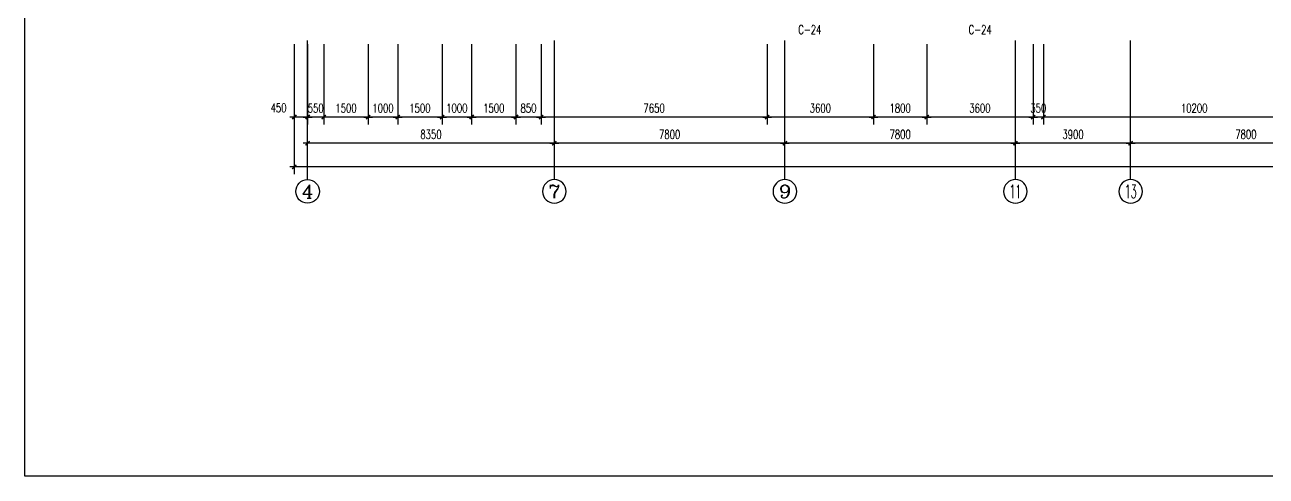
# Model space of a CAD drawing. Extents: x 816818 to 2098601, y 59070 to 390605.
# Drawn here: x 816818 to 858822, y 59070 to 74339 of the extents above; entities that cross this region are included whole.
import ezdxf
from ezdxf.enums import TextEntityAlignment as Align

# ---------------------------------------------------------------- set-up
doc = ezdxf.new("R2010")
doc.units = 0
doc.header["$LTSCALE"] = 1000
doc.header["$MEASUREMENT"] = 0
doc.layers.get('0').update_dxf_attribs({"linetype": 'CONTINUOUS'})
doc.layers.get('DEFPOINTS').update_dxf_attribs({"linetype": 'CONTINUOUS'})
for name, color, linetype in [('AXIS', 3, 'CONTINUOUS'), ('AXIS_TEXT', 7, 'CONTINUOUS'), ('MCB', 30, 'CONTINUOUS')]:
    doc.layers.add(name, color=color, linetype=linetype)
doc.styles.add('COMPLEX', font='COMPLEX')
doc.styles.add('DIM_FONT', font='SIMPLEX.shx', dxfattribs={"width": 0.7})
doc.styles.add('Z', font='romans', dxfattribs={"width": 0.8, "bigfont": 'z'})
doc.dimstyles.new('AXIS', dxfattribs={"dimtxt": 300, "dimasz": 1, "dimexe": 250, "dimexo": 300, "dimgap": 150, "dimtad": 1, "dimdec": 0, "dimzin": 0, "dimdsep": 46, "dimtxsty": 'DIM_FONT', "dimblk": '_DIMX', "dimcen": 2.5, "dimse1": 1, "dimse2": 1, "dimclrt": 7, "dimadec": 0, "dimazin": 0, "dimtfac": 1, "dimtdec": 0, "dimtix": 1, "dimtmove": 2, "dimatfit": 3, "dimldrblk": '_DIMX', "dimfxl": 1, "dimarcsym": 0})
doc.dimstyles.new('DIMN', dxfattribs={"dimtxt": 300, "dimasz": 1, "dimexe": 250, "dimexo": 300, "dimgap": 150, "dimtad": 1, "dimdec": 0, "dimzin": 0, "dimdsep": 46, "dimtxsty": 'DIM_FONT', "dimblk": '_DIMX', "dimcen": 2.5, "dimclrt": 7, "dimadec": 0, "dimazin": 0, "dimtfac": 1, "dimtdec": 0, "dimtix": 1, "dimtmove": 2, "dimatfit": 3, "dimldrblk": '_DIMX', "dimfxl": 1, "dimarcsym": 0})

# ---------------------------------------------------------------- blocks, each defined once
blk = doc.blocks.new('_AXISO')
blk.add_circle((0, 0), 0.5)
at = {"layer": 'AXIS_TEXT', "style": 'COMPLEX', "width": 1.041667}
blk.add_attdef('A', text='', height=0.56, dxfattribs=at).set_placement((-0.25, -0.28), (0.25, -0.28), align=Align.FIT)
blk = doc.blocks.new('_DIMX')
blk.add_line((-150, 0), (150, 0))
at = {"const_width": 50}
blk.add_lwpolyline([(-70, -70), (70, 70)], dxfattribs=at)
blk = doc.blocks.new('*D753')
at = {"layer": 'AXIS', "color": 0, "lineweight": -2}
blk.add_line((862035, 70333), (854237, 70333), dxfattribs=at)
at = {"layer": 'DEFPOINTS', "color": 0}
for p in [(854236, 73807), (862036, 73807), (854236, 70333)]:
    blk.add_point(p, dxfattribs=at)
at = {"layer": 'AXIS', "color": 0, "lineweight": -2, "rotation": 180}
blk.add_blockref('_DIMX', (854236, 70333), dxfattribs=at)
at = {"layer": 'AXIS', "color": 0, "lineweight": -2}
blk.add_blockref('_DIMX', (862036, 70333), dxfattribs=at)
at = {"layer": 'AXIS', "color": 7, "insert": (858136, 70633), "char_height": 300, "attachment_point": 5, "style": 'DIM_FONT'}
blk.add_mtext('7800', dxfattribs=at)
blk = doc.blocks.new('*D754')
at = {"layer": 'AXIS', "color": 0, "lineweight": -2}
blk.add_line((854235, 70333), (850337, 70333), dxfattribs=at)
at = {"layer": 'DEFPOINTS', "color": 0}
for p in [(850336, 73807), (854236, 73807), (850336, 70333)]:
    blk.add_point(p, dxfattribs=at)
at = {"layer": 'AXIS', "color": 0, "lineweight": -2, "rotation": 180}
blk.add_blockref('_DIMX', (850336, 70333), dxfattribs=at)
at = {"layer": 'AXIS', "color": 0, "lineweight": -2}
blk.add_blockref('_DIMX', (854236, 70333), dxfattribs=at)
at = {"layer": 'AXIS', "color": 7, "insert": (852286, 70633), "char_height": 300, "attachment_point": 5, "style": 'DIM_FONT'}
blk.add_mtext('3900', dxfattribs=at)
blk = doc.blocks.new('*D755')
at = {"layer": 'AXIS', "color": 0, "lineweight": -2}
blk.add_line((850335, 70333), (842537, 70333), dxfattribs=at)
at = {"layer": 'DEFPOINTS', "color": 0}
for p in [(842536, 73807), (850336, 73807), (842536, 70333)]:
    blk.add_point(p, dxfattribs=at)
at = {"layer": 'AXIS', "color": 0, "lineweight": -2, "rotation": 180}
blk.add_blockref('_DIMX', (842536, 70333), dxfattribs=at)
at = {"layer": 'AXIS', "color": 0, "lineweight": -2}
blk.add_blockref('_DIMX', (850336, 70333), dxfattribs=at)
at = {"layer": 'AXIS', "color": 7, "insert": (846436, 70633), "char_height": 300, "attachment_point": 5, "style": 'DIM_FONT'}
blk.add_mtext('7800', dxfattribs=at)
blk = doc.blocks.new('*D756')
at = {"layer": 'AXIS', "color": 0, "lineweight": -2}
blk.add_line((842535, 70333), (834737, 70333), dxfattribs=at)
at = {"layer": 'DEFPOINTS', "color": 0}
for p in [(834736, 73807), (842536, 73807), (834736, 70333)]:
    blk.add_point(p, dxfattribs=at)
at = {"layer": 'AXIS', "color": 0, "lineweight": -2, "rotation": 180}
blk.add_blockref('_DIMX', (834736, 70333), dxfattribs=at)
at = {"layer": 'AXIS', "color": 0, "lineweight": -2}
blk.add_blockref('_DIMX', (842536, 70333), dxfattribs=at)
at = {"layer": 'AXIS', "color": 7, "insert": (838636, 70633), "char_height": 300, "attachment_point": 5, "style": 'DIM_FONT'}
blk.add_mtext('7800', dxfattribs=at)
blk = doc.blocks.new('*D757')
at = {"layer": 'AXIS', "color": 0, "lineweight": -2}
blk.add_line((834735, 70333), (826387, 70333), dxfattribs=at)
at = {"layer": 'DEFPOINTS', "color": 0}
for p in [(826386, 73807), (834736, 73807), (826386, 70333)]:
    blk.add_point(p, dxfattribs=at)
at = {"layer": 'AXIS', "color": 0, "lineweight": -2, "rotation": 180}
blk.add_blockref('_DIMX', (826386, 70333), dxfattribs=at)
at = {"layer": 'AXIS', "color": 0, "lineweight": -2}
blk.add_blockref('_DIMX', (834736, 70333), dxfattribs=at)
at = {"layer": 'AXIS', "color": 7, "insert": (830561, 70633), "char_height": 300, "attachment_point": 5, "style": 'DIM_FONT'}
blk.add_mtext('8350', dxfattribs=at)
blk = doc.blocks.new('*D758')
at = {"layer": 'AXIS', "color": 0, "lineweight": -2}
for p, q in [((825936, 73507), (825936, 69283)), ((922586, 73507), (922586, 69283)), ((922585, 69533), (825937, 69533))]:
    blk.add_line(p, q, dxfattribs=at)
at = {"layer": 'DEFPOINTS', "color": 0}
for p in [(825936, 73807), (922586, 73807), (825936, 69533)]:
    blk.add_point(p, dxfattribs=at)
at = {"layer": 'AXIS', "color": 0, "lineweight": -2, "rotation": 180}
blk.add_blockref('_DIMX', (825936, 69533), dxfattribs=at)
at = {"layer": 'AXIS', "color": 0, "lineweight": -2}
blk.add_blockref('_DIMX', (922586, 69533), dxfattribs=at)
at = {"layer": 'AXIS', "color": 7, "insert": (874261, 69833), "char_height": 300, "attachment_point": 5, "style": 'DIM_FONT'}
blk.add_mtext('96650', dxfattribs=at)
blk = doc.blocks.new('*D760')
at = {"layer": 'AXIS', "color": 0, "lineweight": -2}
for p, q in [((851286, 73685), (851286, 70969)), ((861486, 73685), (861486, 70969)), ((861485, 71219), (851287, 71219))]:
    blk.add_line(p, q, dxfattribs=at)
at = {"layer": 'DEFPOINTS', "color": 0}
for p in [(851286, 73985), (861486, 73985), (851286, 71219)]:
    blk.add_point(p, dxfattribs=at)
at = {"layer": 'AXIS', "color": 0, "lineweight": -2, "rotation": 180}
blk.add_blockref('_DIMX', (851286, 71219), dxfattribs=at)
at = {"layer": 'AXIS', "color": 0, "lineweight": -2}
blk.add_blockref('_DIMX', (861486, 71219), dxfattribs=at)
at = {"layer": 'AXIS', "color": 7, "insert": (856386, 71519), "char_height": 300, "attachment_point": 5, "style": 'DIM_FONT'}
blk.add_mtext('10200', dxfattribs=at)
blk = doc.blocks.new('*D761')
at = {"layer": 'AXIS', "color": 0, "lineweight": -2}
for p, q in [((850936, 73685), (850936, 70969)), ((851286, 73685), (851286, 70969)), ((850935, 71219), (850934, 71219)), ((851286, 71219), (850936, 71219)), ((851287, 71219), (851288, 71219))]:
    blk.add_line(p, q, dxfattribs=at)
at = {"layer": 'DEFPOINTS', "color": 0}
for p in [(850936, 73985), (851286, 73985), (850936, 71219)]:
    blk.add_point(p, dxfattribs=at)
at = {"layer": 'AXIS', "color": 0, "lineweight": -2}
blk.add_blockref('_DIMX', (850936, 71219), dxfattribs=at)
at = {"layer": 'AXIS', "color": 0, "lineweight": -2, "rotation": 180}
blk.add_blockref('_DIMX', (851286, 71219), dxfattribs=at)
at = {"layer": 'AXIS', "color": 7, "insert": (851111, 71519), "char_height": 300, "attachment_point": 5, "style": 'DIM_FONT'}
blk.add_mtext('350', dxfattribs=at)
blk = doc.blocks.new('*D762')
at = {"layer": 'AXIS', "color": 0, "lineweight": -2}
for p, q in [((847336, 73685), (847336, 70969)), ((850936, 73685), (850936, 70969)), ((850935, 71219), (847337, 71219))]:
    blk.add_line(p, q, dxfattribs=at)
at = {"layer": 'DEFPOINTS', "color": 0}
for p in [(847336, 73985), (850936, 73985), (847336, 71219)]:
    blk.add_point(p, dxfattribs=at)
at = {"layer": 'AXIS', "color": 0, "lineweight": -2, "rotation": 180}
blk.add_blockref('_DIMX', (847336, 71219), dxfattribs=at)
at = {"layer": 'AXIS', "color": 0, "lineweight": -2}
blk.add_blockref('_DIMX', (850936, 71219), dxfattribs=at)
at = {"layer": 'AXIS', "color": 7, "insert": (849136, 71519), "char_height": 300, "attachment_point": 5, "style": 'DIM_FONT'}
blk.add_mtext('3600', dxfattribs=at)
blk = doc.blocks.new('*D763')
at = {"layer": 'AXIS', "color": 0, "lineweight": -2}
for p, q in [((845536, 73685), (845536, 70969)), ((847336, 73685), (847336, 70969)), ((847335, 71219), (845537, 71219))]:
    blk.add_line(p, q, dxfattribs=at)
at = {"layer": 'DEFPOINTS', "color": 0}
for p in [(845536, 73985), (847336, 73985), (845536, 71219)]:
    blk.add_point(p, dxfattribs=at)
at = {"layer": 'AXIS', "color": 0, "lineweight": -2, "rotation": 180}
blk.add_blockref('_DIMX', (845536, 71219), dxfattribs=at)
at = {"layer": 'AXIS', "color": 0, "lineweight": -2}
blk.add_blockref('_DIMX', (847336, 71219), dxfattribs=at)
at = {"layer": 'AXIS', "color": 7, "insert": (846436, 71519), "char_height": 300, "attachment_point": 5, "style": 'DIM_FONT'}
blk.add_mtext('1800', dxfattribs=at)
blk = doc.blocks.new('*D764')
at = {"layer": 'AXIS', "color": 0, "lineweight": -2}
for p, q in [((841936, 73685), (841936, 70969)), ((845536, 73685), (845536, 70969)), ((845535, 71219), (841937, 71219))]:
    blk.add_line(p, q, dxfattribs=at)
at = {"layer": 'DEFPOINTS', "color": 0}
for p in [(841936, 73985), (845536, 73985), (841936, 71219)]:
    blk.add_point(p, dxfattribs=at)
at = {"layer": 'AXIS', "color": 0, "lineweight": -2, "rotation": 180}
blk.add_blockref('_DIMX', (841936, 71219), dxfattribs=at)
at = {"layer": 'AXIS', "color": 0, "lineweight": -2}
blk.add_blockref('_DIMX', (845536, 71219), dxfattribs=at)
at = {"layer": 'AXIS', "color": 7, "insert": (843736, 71519), "char_height": 300, "attachment_point": 5, "style": 'DIM_FONT'}
blk.add_mtext('3600', dxfattribs=at)
blk = doc.blocks.new('*D765')
at = {"layer": 'AXIS', "color": 0, "lineweight": -2}
for p, q in [((833436, 73685), (833436, 70969)), ((834286, 73685), (834286, 70969)), ((834285, 71219), (833437, 71219))]:
    blk.add_line(p, q, dxfattribs=at)
at = {"layer": 'DEFPOINTS', "color": 0}
for p in [(833436, 73985), (834286, 73985), (833436, 71219)]:
    blk.add_point(p, dxfattribs=at)
at = {"layer": 'AXIS', "color": 0, "lineweight": -2, "rotation": 180}
blk.add_blockref('_DIMX', (833436, 71219), dxfattribs=at)
at = {"layer": 'AXIS', "color": 0, "lineweight": -2}
blk.add_blockref('_DIMX', (834286, 71219), dxfattribs=at)
at = {"layer": 'AXIS', "color": 7, "insert": (833861, 71519), "char_height": 300, "attachment_point": 5, "style": 'DIM_FONT'}
blk.add_mtext('850', dxfattribs=at)
blk = doc.blocks.new('*D766')
at = {"layer": 'AXIS', "color": 0, "lineweight": -2}
for p, q in [((826936, 73685), (826936, 70969)), ((828436, 73685), (828436, 70969)), ((828435, 71219), (826937, 71219))]:
    blk.add_line(p, q, dxfattribs=at)
at = {"layer": 'DEFPOINTS', "color": 0}
for p in [(826936, 73985), (828436, 73985), (826936, 71219)]:
    blk.add_point(p, dxfattribs=at)
at = {"layer": 'AXIS', "color": 0, "lineweight": -2, "rotation": 180}
blk.add_blockref('_DIMX', (826936, 71219), dxfattribs=at)
at = {"layer": 'AXIS', "color": 0, "lineweight": -2}
blk.add_blockref('_DIMX', (828436, 71219), dxfattribs=at)
at = {"layer": 'AXIS', "color": 7, "insert": (827686, 71519), "char_height": 300, "attachment_point": 5, "style": 'DIM_FONT'}
blk.add_mtext('1500', dxfattribs=at)
blk = doc.blocks.new('*D767')
at = {"layer": 'AXIS', "color": 0, "lineweight": -2}
for p, q in [((826386, 73685), (826386, 70969)), ((826936, 73685), (826936, 70969)), ((826385, 71219), (826384, 71219)), ((826936, 71219), (826386, 71219)), ((826937, 71219), (826938, 71219))]:
    blk.add_line(p, q, dxfattribs=at)
at = {"layer": 'DEFPOINTS', "color": 0}
for p in [(826386, 73985), (826936, 73985), (826386, 71219)]:
    blk.add_point(p, dxfattribs=at)
at = {"layer": 'AXIS', "color": 0, "lineweight": -2}
blk.add_blockref('_DIMX', (826386, 71219), dxfattribs=at)
at = {"layer": 'AXIS', "color": 0, "lineweight": -2, "rotation": 180}
blk.add_blockref('_DIMX', (826936, 71219), dxfattribs=at)
at = {"layer": 'AXIS', "color": 7, "insert": (826661, 71519), "char_height": 300, "attachment_point": 5, "style": 'DIM_FONT'}
blk.add_mtext('550', dxfattribs=at)
blk = doc.blocks.new('*D769')
at = {"layer": 'AXIS', "color": 0, "lineweight": -2}
for p, q in [((834286, 73685), (834286, 70969)), ((841936, 73685), (841936, 70969)), ((841935, 71219), (834287, 71219))]:
    blk.add_line(p, q, dxfattribs=at)
at = {"layer": 'DEFPOINTS', "color": 0}
for p in [(834286, 73985), (841936, 73985), (834286, 71219)]:
    blk.add_point(p, dxfattribs=at)
at = {"layer": 'AXIS', "color": 0, "lineweight": -2, "rotation": 180}
blk.add_blockref('_DIMX', (834286, 71219), dxfattribs=at)
at = {"layer": 'AXIS', "color": 0, "lineweight": -2}
blk.add_blockref('_DIMX', (841936, 71219), dxfattribs=at)
at = {"layer": 'AXIS', "color": 7, "insert": (838111, 71519), "char_height": 300, "attachment_point": 5, "style": 'DIM_FONT'}
blk.add_mtext('7650', dxfattribs=at)
blk = doc.blocks.new('*D785')
at = {"layer": 'AXIS', "color": 0, "lineweight": -2}
for p, q in [((826386, 73685), (826386, 70969)), ((826936, 73685), (826936, 70969)), ((826385, 71219), (826384, 71219)), ((826936, 71219), (826386, 71219)), ((826937, 71219), (826938, 71219))]:
    blk.add_line(p, q, dxfattribs=at)
at = {"layer": 'DEFPOINTS', "color": 0}
for p in [(826386, 73985), (826936, 73985), (826386, 71219)]:
    blk.add_point(p, dxfattribs=at)
at = {"layer": 'AXIS', "color": 0, "lineweight": -2}
blk.add_blockref('_DIMX', (826386, 71219), dxfattribs=at)
at = {"layer": 'AXIS', "color": 0, "lineweight": -2, "rotation": 180}
blk.add_blockref('_DIMX', (826936, 71219), dxfattribs=at)
at = {"layer": 'AXIS', "color": 7, "insert": (826661, 71519), "char_height": 300, "attachment_point": 5, "style": 'DIM_FONT'}
blk.add_mtext('550', dxfattribs=at)
blk = doc.blocks.new('*D786')
at = {"layer": 'AXIS', "color": 0, "lineweight": -2}
for p, q in [((825936, 73685), (825936, 70969)), ((826386, 73685), (826386, 70969)), ((826385, 71219), (825937, 71219))]:
    blk.add_line(p, q, dxfattribs=at)
at = {"layer": 'DEFPOINTS', "color": 0}
for p in [(825936, 73985), (826386, 73985), (825936, 71219)]:
    blk.add_point(p, dxfattribs=at)
at = {"layer": 'AXIS', "color": 0, "lineweight": -2, "rotation": 180}
blk.add_blockref('_DIMX', (825936, 71219), dxfattribs=at)
at = {"layer": 'AXIS', "color": 0, "lineweight": -2}
blk.add_blockref('_DIMX', (826386, 71219), dxfattribs=at)
at = {"layer": 'AXIS', "color": 7, "insert": (825404, 71532), "char_height": 300, "attachment_point": 5, "style": 'DIM_FONT'}
blk.add_mtext('450', dxfattribs=at)
blk = doc.blocks.new('*D796')
at = {"layer": 'AXIS', "color": 0, "lineweight": -2}
for p, q in [((828436, 73685), (828436, 70969)), ((829436, 73685), (829436, 70969)), ((829435, 71219), (828437, 71219))]:
    blk.add_line(p, q, dxfattribs=at)
at = {"layer": 'DEFPOINTS', "color": 0}
for p in [(828436, 73985), (829436, 73985), (828436, 71219)]:
    blk.add_point(p, dxfattribs=at)
at = {"layer": 'AXIS', "color": 0, "lineweight": -2, "rotation": 180}
blk.add_blockref('_DIMX', (828436, 71219), dxfattribs=at)
at = {"layer": 'AXIS', "color": 0, "lineweight": -2}
blk.add_blockref('_DIMX', (829436, 71219), dxfattribs=at)
at = {"layer": 'AXIS', "color": 7, "insert": (828936, 71519), "char_height": 300, "attachment_point": 5, "style": 'DIM_FONT'}
blk.add_mtext('1000', dxfattribs=at)
blk = doc.blocks.new('*D797')
at = {"layer": 'AXIS', "color": 0, "lineweight": -2}
for p, q in [((829436, 73685), (829436, 70969)), ((830936, 73685), (830936, 70969)), ((830935, 71219), (829437, 71219))]:
    blk.add_line(p, q, dxfattribs=at)
at = {"layer": 'DEFPOINTS', "color": 0}
for p in [(829436, 73985), (830936, 73985), (829436, 71219)]:
    blk.add_point(p, dxfattribs=at)
at = {"layer": 'AXIS', "color": 0, "lineweight": -2, "rotation": 180}
blk.add_blockref('_DIMX', (829436, 71219), dxfattribs=at)
at = {"layer": 'AXIS', "color": 0, "lineweight": -2}
blk.add_blockref('_DIMX', (830936, 71219), dxfattribs=at)
at = {"layer": 'AXIS', "color": 7, "insert": (830186, 71519), "char_height": 300, "attachment_point": 5, "style": 'DIM_FONT'}
blk.add_mtext('1500', dxfattribs=at)
blk = doc.blocks.new('*D798')
at = {"layer": 'AXIS', "color": 0, "lineweight": -2}
for p, q in [((830936, 73685), (830936, 70969)), ((831936, 73685), (831936, 70969)), ((831935, 71219), (830937, 71219))]:
    blk.add_line(p, q, dxfattribs=at)
at = {"layer": 'DEFPOINTS', "color": 0}
for p in [(830936, 73985), (831936, 73985), (830936, 71219)]:
    blk.add_point(p, dxfattribs=at)
at = {"layer": 'AXIS', "color": 0, "lineweight": -2, "rotation": 180}
blk.add_blockref('_DIMX', (830936, 71219), dxfattribs=at)
at = {"layer": 'AXIS', "color": 0, "lineweight": -2}
blk.add_blockref('_DIMX', (831936, 71219), dxfattribs=at)
at = {"layer": 'AXIS', "color": 7, "insert": (831436, 71519), "char_height": 300, "attachment_point": 5, "style": 'DIM_FONT'}
blk.add_mtext('1000', dxfattribs=at)
blk = doc.blocks.new('*D799')
at = {"layer": 'AXIS', "color": 0, "lineweight": -2}
for p, q in [((831936, 73685), (831936, 70969)), ((833436, 73685), (833436, 70969)), ((833435, 71219), (831937, 71219))]:
    blk.add_line(p, q, dxfattribs=at)
at = {"layer": 'DEFPOINTS', "color": 0}
for p in [(831936, 73985), (833436, 73985), (831936, 71219)]:
    blk.add_point(p, dxfattribs=at)
at = {"layer": 'AXIS', "color": 0, "lineweight": -2, "rotation": 180}
blk.add_blockref('_DIMX', (831936, 71219), dxfattribs=at)
at = {"layer": 'AXIS', "color": 0, "lineweight": -2}
blk.add_blockref('_DIMX', (833436, 71219), dxfattribs=at)
at = {"layer": 'AXIS', "color": 7, "insert": (832686, 71519), "char_height": 300, "attachment_point": 5, "style": 'DIM_FONT'}
blk.add_mtext('1500', dxfattribs=at)

msp = doc.modelspace()

# ---------------------------------------------------------------- linework, layer by layer
at = {"layer": 'AXIS'}
for p, q in [((826385.9, 69104), (826385.9, 73807.4)), ((826386.2, 69104), (826386.2, 73807.4)), ((834736.2, 69104), (834736.2, 73807.4)), ((842536.2, 69104), (842536.2, 73807.4)), ((850336.2, 69104), (850336.2, 73807.4)), ((854236.2, 69104), (854236.2, 73807.4))]:
    msp.add_line(p, q, dxfattribs=at)
at = {"layer": 'MCB'}
msp.add_lwpolyline([(816818, 104247.6), (933587.8, 104247.6), (933587.8, 59069.6), (816818, 59069.6)], close=True, dxfattribs=at)

# ---------------------------------------------------------------- block references
at = {"layer": 'AXIS'}
ref = msp.add_blockref('_AXISO', (826386.2, 68704), dxfattribs=dict(at, xscale=800, yscale=800, zscale=800))
ref.add_attrib('A', '4', dxfattribs={"layer": 'AXIS_TEXT', "height": 448, "style": 'COMPLEX', "width": 1.171875}).set_placement((826186.2, 68480), (826586.2, 68480), align=Align.FIT)
ref = msp.add_blockref('_AXISO', (834736.2, 68704), dxfattribs=dict(at, xscale=-800, yscale=800, zscale=800, rotation=180))
ref.add_attrib('A', '7', dxfattribs={"layer": 'AXIS_TEXT', "height": 448, "style": 'COMPLEX', "width": 1.339286}).set_placement((834536.2, 68480), (834936.2, 68480), align=Align.FIT)
ref = msp.add_blockref('_AXISO', (842536.2, 68704), dxfattribs=dict(at, xscale=-800, yscale=800, zscale=800, rotation=180))
ref.add_attrib('A', '9', dxfattribs={"layer": 'AXIS_TEXT', "height": 448, "style": 'COMPLEX', "width": 1.339286}).set_placement((842336.2, 68480), (842736.2, 68480), align=Align.FIT)
ref = msp.add_blockref('_AXISO', (850336.2, 68704), dxfattribs=dict(at, xscale=-800, yscale=800, zscale=800, rotation=180))
ref.add_attrib('A', '11', dxfattribs={"layer": 'AXIS_TEXT', "height": 448, "style": 'COMPLEX', "width": 0.78125}).set_placement((850136.2, 68480), (850536.2, 68480), align=Align.FIT)
ref = msp.add_blockref('_AXISO', (854236.2, 68704), dxfattribs=dict(at, xscale=-800, yscale=800, zscale=800, rotation=180))
ref.add_attrib('A', '13', dxfattribs={"layer": 'AXIS_TEXT', "height": 448, "style": 'COMPLEX', "width": 0.646552}).set_placement((854036.2, 68480), (854436.2, 68480), align=Align.FIT)

# ---------------------------------------------------------------- texts
at = {"layer": 'MCB', "style": 'Z', "width": 0.7}
for p in [(842988.9, 74026.5), (848752.1, 74026.5)]:
    msp.add_text('C-24', height=300, dxfattribs=at).set_placement(p)

# ---------------------------------------------------------------- dimensions: what is measured, and where the dimension line sits
at = {"layer": 'AXIS'}
dim = msp.add_linear_dim(base=(825936.1, 71219.1), p1=(826385.9, 73984.7), p2=(825936.1, 73984.7), angle=180, dimstyle='DIMN', dxfattribs=at)
dim.commit()
dim.dimension.update_dxf_attribs({"geometry": '*D786', "text_midpoint": (825403.8, 71532.3), "dimtype": 161})
for p1, p2, distance, picture, middle in [((826935.9, 73984.7), (826385.9, 73984.7), 2765.6, '*D785', (826660.9, 71519.1)), ((826936.2, 73984.7), (826386.2, 73984.7), 2765.6, '*D767', (826661.2, 71519.1)), ((828436.1, 73984.7), (826936.2, 73984.7), 2765.6, '*D766', (827686.1, 71519.1)), ((829436.1, 73984.7), (828436.1, 73984.7), 2765.6, '*D796', (828936.1, 71519.1)), ((830936.1, 73984.7), (829436.1, 73984.7), 2765.6, '*D797', (830186.1, 71519.1)), ((831936.1, 73984.7), (830936.1, 73984.7), 2765.6, '*D798', (831436.1, 71519.1)), ((833436.1, 73984.7), (831936.1, 73984.7), 2765.6, '*D799', (832686.1, 71519.1)), ((834286.1, 73984.7), (833436.1, 73984.7), 2765.6, '*D765', (833861.1, 71519.1)), ((841935.9, 73984.7), (834286.1, 73984.7), 2765.6, '*D769', (838111, 71519.1)), ((845536.1, 73984.7), (841935.9, 73984.7), 2765.6, '*D764', (843736, 71519.1)), ((847336.1, 73984.7), (845536.1, 73984.7), 2765.6, '*D763', (846436.1, 71519.1)), ((850936.2, 73984.7), (847336.1, 73984.7), 2765.6, '*D762', (849136.1, 71519.1)), ((851286.1, 73984.7), (850936.2, 73984.7), 2765.6, '*D761', (851111.1, 71519.1)), ((861486.1, 73984.7), (851286.1, 73984.7), 2765.6, '*D760', (856386.1, 71519.1)), ((922586.1, 73807.4), (825936.1, 73807.4), 4274.4, '*D758', (874261.1, 69833))]:
    dim = msp.add_aligned_dim(p1=p1, p2=p2, distance=distance, dimstyle='DIMN', dxfattribs=at)
    dim.commit()
    dim.dimension.update_dxf_attribs({"geometry": picture, "text_midpoint": middle})
for base, p1, p2, picture, middle in [((826386.2, 70333), (834736.2, 73807.4), (826386.2, 73807.4), '*D757', (830561.2, 70633)), ((834736.2, 70333), (842536.2, 73807.4), (834736.2, 73807.4), '*D756', (838636.2, 70633)), ((842536.2, 70333), (850336.2, 73807.4), (842536.2, 73807.4), '*D755', (846436.2, 70633)), ((850336.2, 70333), (854236.2, 73807.4), (850336.2, 73807.4), '*D754', (852286.2, 70633)), ((854236.2, 70333), (862036.2, 73807.4), (854236.2, 73807.4), '*D753', (858136.2, 70633))]:
    dim = msp.add_linear_dim(base=base, p1=p1, p2=p2, angle=180, dimstyle='AXIS', dxfattribs=at)
    dim.commit()
    dim.dimension.update_dxf_attribs({"geometry": picture, "text_midpoint": middle})

doc.saveas('drawing.dxf')
